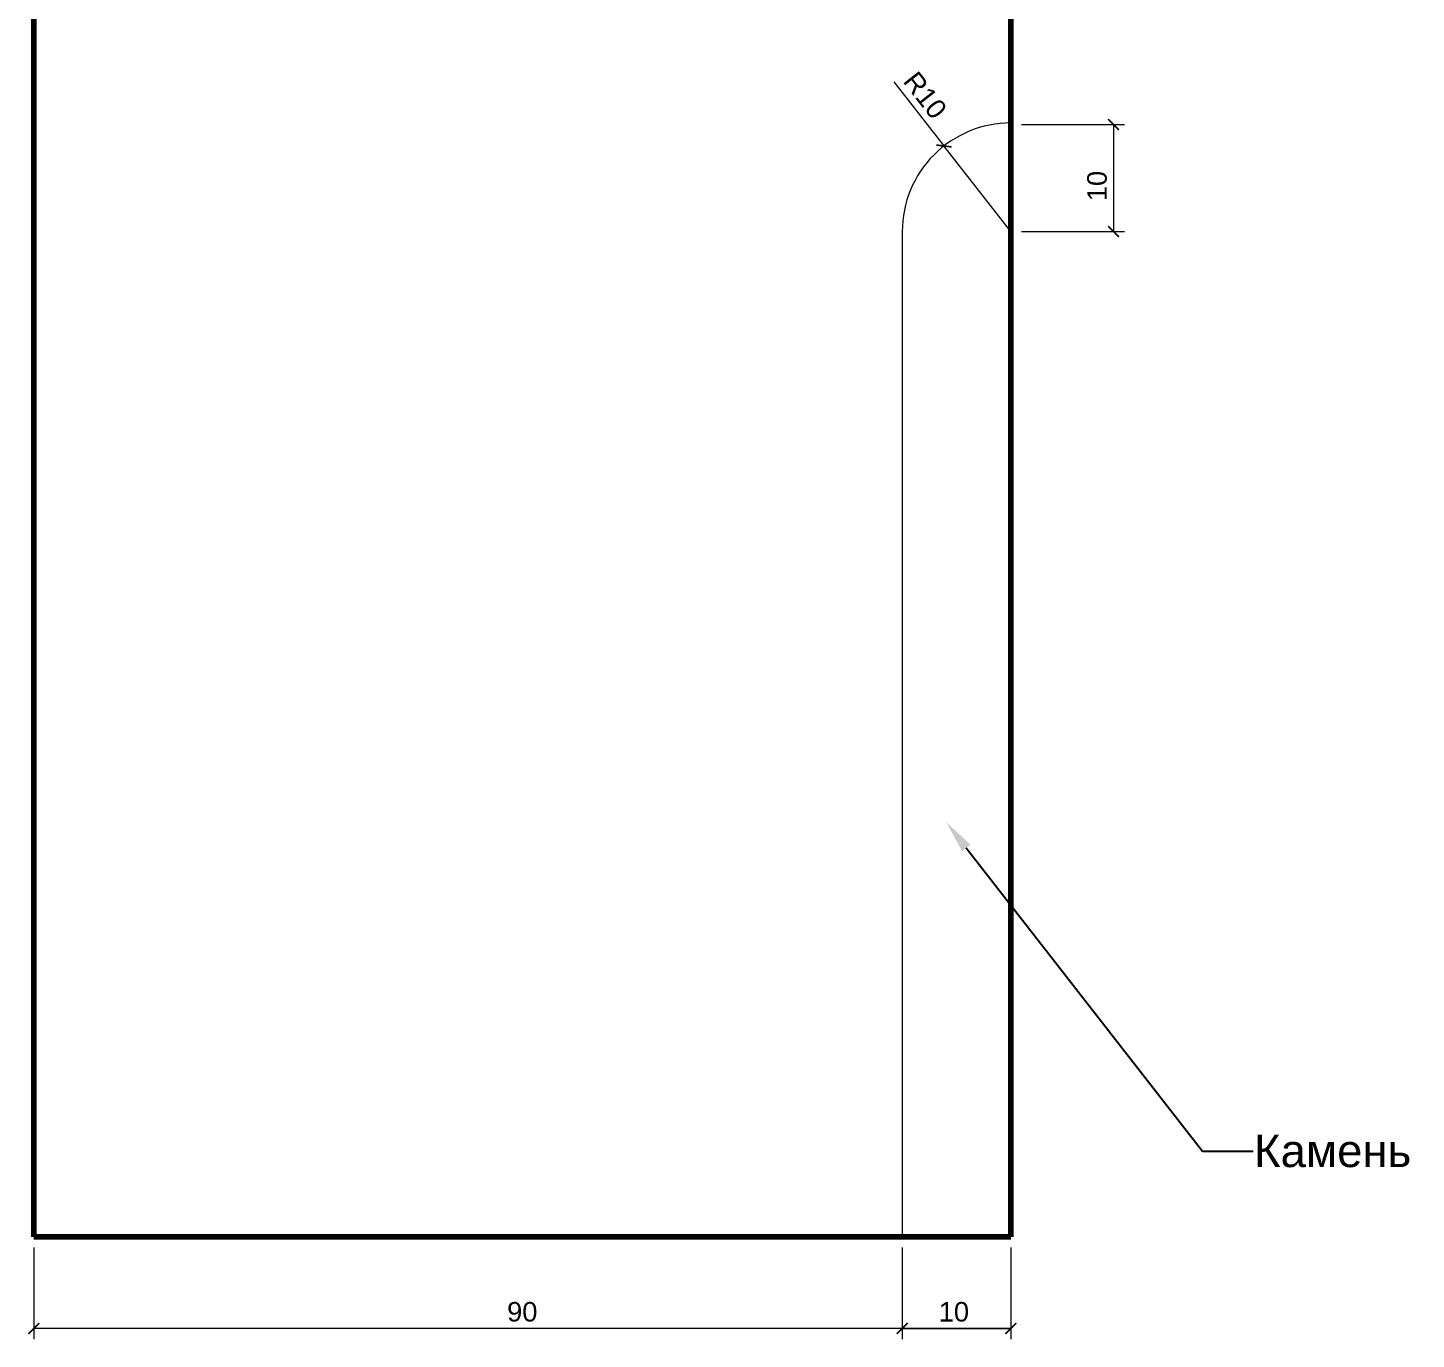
# Model space of a CAD drawing. Header units: millimetres. Extents: x 107 to 677, y -13925 to -13545.
# Drawn here: x 337.9 to 465.8, y -13818.4 to -13697.6 of the extents above; entities that cross this region are included whole.
import ezdxf
from ezdxf import colors
from ezdxf.entities.mleader import LeaderData, LeaderLine
from ezdxf.math import Vec2, Vec3

# ---------------------------------------------------------------- set-up
doc = ezdxf.new("R2010")
doc.units = ezdxf.units.MM
doc.layers.add('кривые', color=7, linetype='Continuous', true_color=0xffffff)
doc.layers.add('линия 15', color=7, linetype='Continuous', lineweight=15)
doc.layers.add('линия 50', color=1, linetype='Continuous', lineweight=100)
doc.styles.get("Standard").update_dxf_attribs({"font": 'arial.ttf'})
doc.dimstyles.new('M_1', dxfattribs={"dimtxt": 1.8, "dimasz": 1, "dimexe": 1, "dimexo": 1, "dimgap": 0.6, "dimtad": 1, "dimdec": 0, "dimdsep": 46, "dimtxsty": 'Standard', "dimblk": 'ARCHTICK', "dimcen": -5, "dimclrd": 7, "dimclre": 7, "dimclrt": 7, "dimadec": 0, "dimazin": 0, "dimtfac": 1, "dimtdec": 0, "dimtmove": 0, "dimatfit": 3, "dimfxl": 1, "dimtolj": 1, "dimtzin": 0, "dimlwd": 5, "dimlwe": 5, "dimarcsym": 0})

# ---------------------------------------------------------------- blocks, each defined once
blk = doc.blocks.new('_ArchTick')
at = {"color": 0, "linetype": 'ByBlock', "const_width": 0.15}
blk.add_lwpolyline([(-0.5, -0.5), (0.5, 0.5)], dxfattribs=at)
blk = doc.blocks.new('*D34')
at = {"layer": 'Defpoints', "color": 0, "ltscale": 1000, "transparency": 16777216}
for p in [(428.43, -13706.47), (428.43, -13716.33), (437.9, -13716.33)]:
    blk.add_point(p, dxfattribs=at)
at = {"layer": 'линия 15', "color": 7, "lineweight": 5, "ltscale": 1000, "transparency": 16777216}
for p, q in [((429.43, -13706.47), (438.9, -13706.47)), ((437.9, -13706.47), (437.9, -13716.33)), ((429.43, -13716.33), (438.9, -13716.33))]:
    blk.add_line(p, q, dxfattribs=at)
for p, rotation in [((437.9, -13706.47), 90), ((437.9, -13716.33), 270)]:
    blk.add_blockref('_ArchTick', p, dxfattribs=dict(at, rotation=rotation))
at = {"layer": 'линия 15', "color": 7, "ltscale": 1000, "transparency": 16777216, "insert": (436.38, -13712.14), "char_height": 1.8, "attachment_point": 5, "rotation": 90}
blk.add_mtext('\\A1;10', dxfattribs=at)
blk = doc.blocks.new('*D33')
at = {"layer": 'Defpoints', "color": 0, "ltscale": 1000, "transparency": 16777216}
for p in [(422.27, -13708.45), (428.43, -13716.33)]:
    blk.add_point(p, dxfattribs=at)
at = {"layer": 'линия 15', "color": 7, "lineweight": 5, "ltscale": 1000, "transparency": 16777216}
for p in [(417.65, -13702.55), (428.43, -13716.33)]:
    blk.add_line(p, (422.27, -13708.45), dxfattribs=at)
at = {"layer": 'линия 15', "color": 7, "lineweight": 5, "ltscale": 1000, "transparency": 16777216, "rotation": 308.0191691656653}
blk.add_blockref('_ArchTick', (422.27, -13708.45), dxfattribs=at)
at = {"layer": 'линия 15', "color": 7, "ltscale": 1000, "transparency": 16777216, "insert": (420.54, -13703.78), "char_height": 1.8, "attachment_point": 5, "rotation": 308.0192}
blk.add_mtext('\\A1;R10', dxfattribs=at)
blk = doc.blocks.new('*D32')
at = {"layer": 'Defpoints', "color": 0, "ltscale": 1000, "transparency": 16777216}
for p in [(338.43, -13808.92), (428.43, -13808.92), (338.43, -13817.36)]:
    blk.add_point(p, dxfattribs=at)
at = {"layer": 'линия 15', "color": 7, "lineweight": 5, "ltscale": 1000, "transparency": 16777216}
for p, q in [((338.43, -13809.92), (338.43, -13818.36)), ((428.43, -13809.92), (428.43, -13818.36)), ((428.43, -13817.36), (338.43, -13817.36))]:
    blk.add_line(p, q, dxfattribs=at)
at = {"layer": 'линия 15', "color": 7, "lineweight": 5, "ltscale": 1000, "transparency": 16777216, "rotation": 180}
blk.add_blockref('_ArchTick', (338.43, -13817.36), dxfattribs=at)
at = {"layer": 'линия 15', "color": 7, "lineweight": 5, "ltscale": 1000, "transparency": 16777216}
blk.add_blockref('_ArchTick', (428.43, -13817.36), dxfattribs=at)
at = {"layer": 'линия 15', "color": 7, "ltscale": 1000, "transparency": 16777216, "insert": (383.43, -13815.84), "char_height": 1.8, "attachment_point": 5}
blk.add_mtext('\\A1;90', dxfattribs=at)
blk = doc.blocks.new('*D31')
at = {"layer": 'Defpoints', "color": 0, "ltscale": 1000, "transparency": 16777216}
for p in [(418.43, -13808.92), (428.43, -13808.92), (428.43, -13817.36)]:
    blk.add_point(p, dxfattribs=at)
at = {"layer": 'линия 15', "color": 7, "lineweight": 5, "ltscale": 1000, "transparency": 16777216}
for p, q in [((418.43, -13809.92), (418.43, -13818.36)), ((428.43, -13809.92), (428.43, -13818.36)), ((418.43, -13817.36), (428.43, -13817.36))]:
    blk.add_line(p, q, dxfattribs=at)
at = {"layer": 'линия 15', "color": 7, "lineweight": 5, "ltscale": 1000, "transparency": 16777216, "rotation": 180}
blk.add_blockref('_ArchTick', (418.43, -13817.36), dxfattribs=at)
at = {"layer": 'линия 15', "color": 7, "lineweight": 5, "ltscale": 1000, "transparency": 16777216}
blk.add_blockref('_ArchTick', (428.43, -13817.36), dxfattribs=at)
at = {"layer": 'линия 15', "color": 7, "ltscale": 1000, "transparency": 16777216, "insert": (423.19, -13815.84), "char_height": 1.8, "attachment_point": 5}
blk.add_mtext('\\A1;10', dxfattribs=at)

msp = doc.modelspace()

# ---------------------------------------------------------------- linework, layer by layer
at = {"layer": 'кривые', "color": 7, "lineweight": 15}
msp.add_lwpolyline([(428.43, -13706.33, 0.414233), (418.43, -13716.33), (418.43, -13808.92)], format="xyb", dxfattribs=at)
at = {"layer": 'линия 50', "color": 7}
msp.add_line((338.43, -13808.92), (428.43, -13808.92), dxfattribs=at)
at = {"layer": 'линия 50', "color": 7, "flags": 128}
msp.add_lwpolyline([(338.43, -13808.92), (338.43, -13681.33), (428.43, -13681.33), (428.43, -13808.92)], dxfattribs=at)

# ---------------------------------------------------------------- dimensions: what is measured, and where the dimension line sits
at = {"layer": 'линия 15', "color": 7, "ltscale": 1000}
dim = msp.add_radius_dim(center=(428.43, -13716.33), mpoint=(422.27, -13708.45), dimstyle='M_1', dxfattribs=at)
dim.commit()
dim.dimension.update_dxf_attribs({"geometry": '*D33', "text_midpoint": (420.54, -13703.78)})
dim = msp.add_linear_dim(base=(437.9, -13716.33), p1=(428.43, -13706.47), p2=(428.43, -13716.33), angle=90, dimstyle='M_1', dxfattribs=at)
dim.commit()
dim.dimension.update_dxf_attribs({"geometry": '*D34', "text_midpoint": (437.9, -13712.14), "dimtype": 128})
dim = msp.add_linear_dim(base=(338.43, -13817.36), p1=(428.43, -13808.92), p2=(338.43, -13808.92), dimstyle='M_1', dxfattribs=at)
dim.commit()
dim.dimension.update_dxf_attribs({"geometry": '*D32', "text_midpoint": (383.43, -13815.84)})
dim = msp.add_linear_dim(base=(428.43, -13817.36), p1=(418.43, -13808.92), p2=(428.43, -13808.92), dimstyle='M_1', dxfattribs=at)
dim.commit()
dim.dimension.update_dxf_attribs({"geometry": '*D31', "text_midpoint": (423.19, -13817.36), "dimtype": 128})

# ---------------------------------------------------------------- leaders
at = {"color": 7, "ltscale": 1000}
ml = msp.add_multileader_mtext('Standard', dxfattribs=at)
ml.set_content('{\\C256;\\c0;Камень}', color=7)
ml.set_leader_properties()
ml.build(insert=Vec2(0, 0))
ml.multileader.update_dxf_attribs({"text_right_attachment_type": 6, "dogleg_length": 0.36, "arrow_head_size": 3})
ctx = ml.context
ctx.base_point, ctx.char_height, ctx.arrow_head_size, ctx.landing_gap_size, ctx.plane_origin = Vec3(450.75, -13801.03), 3, 3, 0.09, Vec3(369.74, -13821.2)
ctx.right_attachment = 6
notes = []
notes.append((ctx, [(1, (1, 1, 0), (446.08, -13801.03), (1, 0), 4.68, [(0, [(422.49, -13770.74)], 0, [])])]))
ctx.mtext.insert, ctx.mtext.flow_direction = Vec3(450.84, -13799.5), 5
for ctx, leaders in notes:
    for number, flags, end, landing, length, lines in leaders:
        leader = LeaderData()
        leader.index, (leader.has_last_leader_line, leader.has_dogleg_vector, leader.attachment_direction) = number, flags
        leader.last_leader_point, leader.dogleg_vector, leader.dogleg_length = Vec3(end), Vec3(landing), length
        for number, points, colour, breaks in lines:
            line = LeaderLine()
            line.index, line.vertices, line.color, line.breaks = number, Vec3.list(points), colors.encode_raw_color(colour), breaks
            leader.lines.append(line)
        ctx.leaders.append(leader)

doc.saveas('drawing.dxf')
